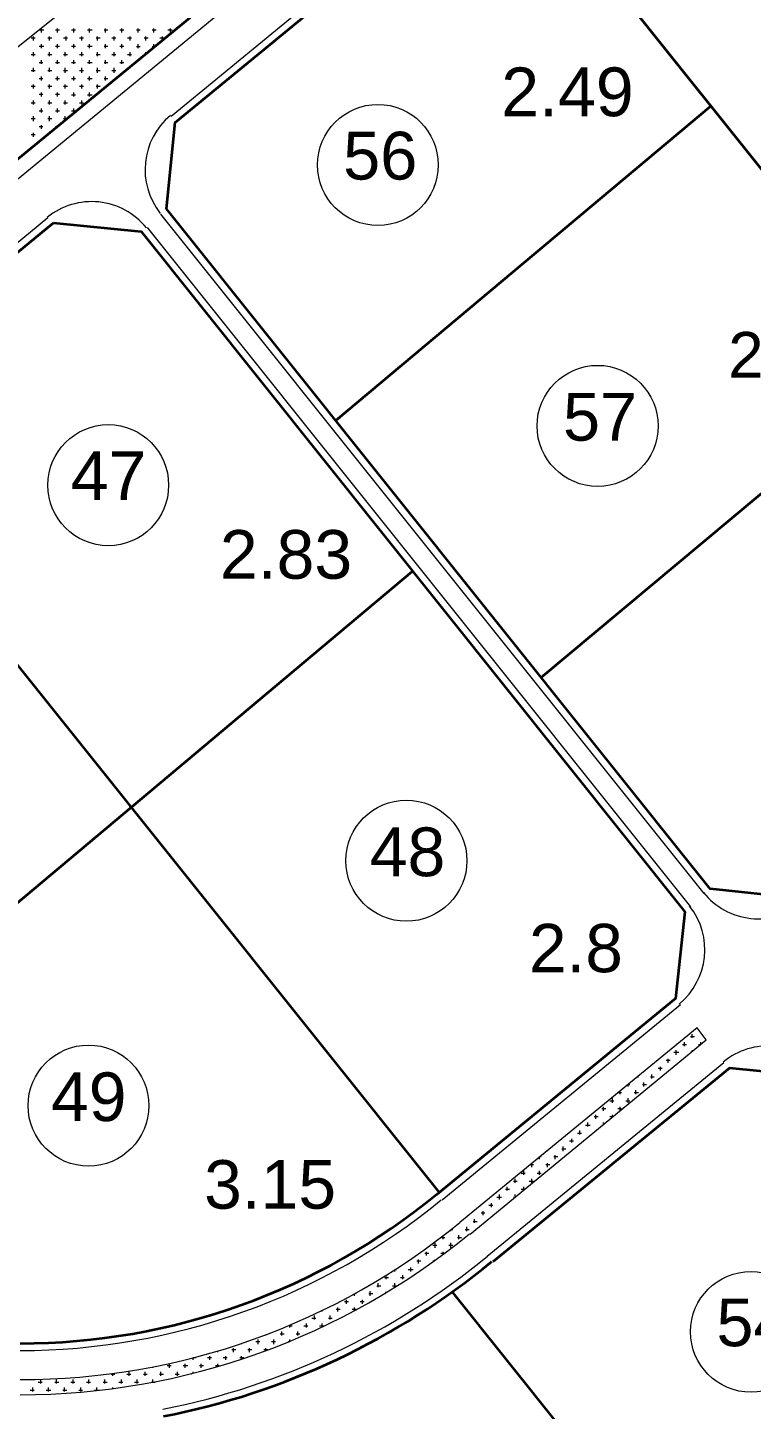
# Model space of a CAD drawing. Header units: millimetres. Extents: x -1787 to 4633, y 81 to 2259.
# Drawn here: x 3362 to 3647, y 1079 to 1623 of the extents above; entities that cross this region are included whole.
import ezdxf

# ---------------------------------------------------------------- set-up
doc = ezdxf.new("R2010")
doc.units = ezdxf.units.MM
doc.header["$MEASUREMENT"] = 0
doc.layers.get('0').update_dxf_attribs({"linetype": 'CONTINUOUS'})
doc.styles.add('Arial$001', font='arial.ttf', dxfattribs={"height": 2.232})

msp = doc.modelspace()

# ---------------------------------------------------------------- linework, layer by layer
at = {"color": 5, "linetype": 'Continuous', "lineweight": 20, "true_color": 0x000005}
for points in [[(3645.69714, 1845.46948), (3342.1445, 1602.60304), (3105.48046, 1471.50138), (3032.38946, 1456.9075), (2783.32062, 1459.94789), (2651.24604, 1466.51514)], [(3293.61986, 1510.41839), (3644.72421, 1799.0123), (3644.72421, 1799.0123)], [(3418.39751, 1588.00917), (3656.2777, 1783.4455), (3656.2777, 1783.4455)], [(3306.02465, 1495.45966), (3369.87286, 1548.11923), (3369.87286, 1548.11923)], [(3628.3061, 1281.9026), (3414.38419, 1549.33539), (3414.38419, 1549.33539)], [(3409.0331, 1544.10592), (3622.95501, 1276.67312), (3622.95501, 1276.67312)], [(3618.9417, 1237.99935), (3525.17604, 1161.13826), (3525.17604, 1161.13826)], [(3536.12145, 1147.76054), (3629.15741, 1224.25678), (3625.50894, 1228.99979), (3532.10813, 1152.38194)], [(3636.0895, 1215.25722), (3542.93192, 1139.00422), (3542.93192, 1139.00422)]]:
    msp.add_lwpolyline(points, dxfattribs=at)
at = {"color": 1, "linetype": 'Continuous', "lineweight": 35, "true_color": 0x000001}
for points in [[(3639.12989, 1840.11839), (3634.75173, 1798.40423), (3289.84977, 1515.1614)], [(3550.47209, 1692.59862), (3795.16276, 1386.85689), (3795.16276, 1386.85689)], [(3631.10326, 1592.02248), (3483.21864, 1468.09614), (3483.21864, 1468.09614)], [(3307.84889, 1493.27058), (3372.06195, 1545.93015), (3372.06195, 1545.93015)], [(3372.06195, 1545.93015), (3406.60079, 1542.52492), (3620.76593, 1274.72727), (3616.99585, 1240.55328), (3522.98696, 1163.32734)], [(3713.19382, 1491.44635), (3564.09304, 1366.91193), (3564.09304, 1366.91193)], [(3278.29629, 1471.25815), (3523.95988, 1164.17865), (3523.95988, 1164.17865)], [(3071.54969, 1224.01355), (3293.25501, 1224.01355), (3513.37932, 1408.62609)], [(3876.03716, 955.3646), (3672.81743, 1209.6629), (3638.27859, 1213.06814), (3545.121, 1136.81513)], [(3529.31097, 1124.65357), (3763.66431, 831.43826), (3763.66431, 831.43826)]]:
    msp.add_lwpolyline(points, dxfattribs=at)
msp.add_lwpolyline([(3416.57327, 1551.52447), (3419.97851, 1585.45524), (3654.08862, 1777.85118), (3699.20802, 1772.86494), (3904.13038, 1517.22886), (3899.14414, 1472.47431), (3665.27726, 1280.07836), (3630.73842, 1283.72683)], close=True, dxfattribs=at)
at = {"color": 3, "linetype": 'Continuous', "lineweight": 15, "true_color": 0x000003}
for points in [[(3366.46763, 1621.93993), (3368.29186, 1621.93993), (3368.29186, 1621.93993)], [(3367.31894, 1620.967), (3367.31894, 1622.54801), (3367.31894, 1622.54801)], [(3372.91326, 1621.93993), (3374.49426, 1621.93993), (3374.49426, 1621.93993)], [(3373.64295, 1620.967), (3373.64295, 1622.54801), (3373.64295, 1622.54801)], [(3379.23727, 1621.93993), (3380.69666, 1621.93993), (3380.69666, 1621.93993)], [(3380.08858, 1620.967), (3380.08858, 1622.54801), (3380.08858, 1622.54801)], [(3385.43967, 1621.93993), (3387.2639, 1621.93993), (3387.2639, 1621.93993)], [(3386.29098, 1620.967), (3386.29098, 1622.54801), (3386.29098, 1622.54801)], [(3392.00691, 1621.93993), (3393.4663, 1621.93993), (3393.4663, 1621.93993)], [(3392.61499, 1620.967), (3392.61499, 1622.54801), (3392.61499, 1622.54801)], [(3398.20931, 1621.93993), (3399.79031, 1621.93993), (3399.79031, 1621.93993)], [(3399.06062, 1620.967), (3399.06062, 1622.54801), (3399.06062, 1622.54801)], [(3404.77655, 1621.93993), (3406.23594, 1621.93993), (3406.23594, 1621.93993)], [(3405.38463, 1620.967), (3405.38463, 1622.54801), (3405.38463, 1622.54801)], [(3410.97895, 1621.93993), (3412.55995, 1621.93993), (3412.55995, 1621.93993)], [(3411.58703, 1620.967), (3411.58703, 1622.54801), (3411.58703, 1622.54801)], [(3417.18135, 1621.93993), (3418.76235, 1621.93993), (3418.76235, 1621.93993)], [(3418.15427, 1620.967), (3418.15427, 1622.54801), (3418.15427, 1622.54801)], [(3363.30562, 1618.77792), (3364.88662, 1618.77792), (3364.88662, 1618.77792)], [(3364.27854, 1617.805), (3364.27854, 1619.386), (3364.27854, 1619.386)], [(3367.31894, 1614.76461), (3367.31894, 1616.34561), (3367.31894, 1616.34561)], [(3369.87286, 1618.77792), (3371.45387, 1618.77792), (3371.45387, 1618.77792)], [(3370.48094, 1617.805), (3370.48094, 1619.386), (3370.48094, 1619.386)], [(3373.64295, 1614.76461), (3373.64295, 1616.34561), (3373.64295, 1616.34561)], [(3376.07526, 1618.77792), (3377.65627, 1618.77792), (3377.65627, 1618.77792)], [(3377.04819, 1617.805), (3377.04819, 1619.386), (3377.04819, 1619.386)], [(3380.08858, 1614.76461), (3380.08858, 1616.34561), (3380.08858, 1616.34561)], [(3382.27766, 1618.77792), (3383.85866, 1618.77792), (3383.85866, 1618.77792)], [(3383.25058, 1617.805), (3383.25058, 1619.386), (3383.25058, 1619.386)], [(3386.29098, 1614.76461), (3386.29098, 1616.34561), (3386.29098, 1616.34561)], [(3388.8449, 1618.77792), (3390.42591, 1618.77792), (3390.42591, 1618.77792)], [(3389.45298, 1617.805), (3389.45298, 1619.386), (3389.45298, 1619.386)], [(3392.61499, 1614.76461), (3392.61499, 1616.34561), (3392.61499, 1616.34561)], [(3395.0473, 1618.77792), (3396.62831, 1618.77792), (3396.62831, 1618.77792)], [(3396.02023, 1617.805), (3396.02023, 1619.386), (3396.02023, 1619.386)], [(3399.06062, 1614.76461), (3399.06062, 1616.34561), (3399.06062, 1616.34561)], [(3401.2497, 1618.77792), (3402.8307, 1618.77792), (3402.8307, 1618.77792)], [(3402.22262, 1617.805), (3402.22262, 1619.386), (3402.22262, 1619.386)], [(3405.38463, 1614.76461), (3405.38463, 1616.34561), (3405.38463, 1616.34561)], [(3407.81694, 1618.77792), (3409.39795, 1618.77792), (3409.39795, 1618.77792)], [(3408.42502, 1617.805), (3408.42502, 1619.386), (3408.42502, 1619.386)], [(3411.58703, 1615.00784), (3411.58703, 1616.34561), (3411.58703, 1616.34561)], [(3414.01934, 1618.77792), (3415.60035, 1618.77792), (3415.60035, 1618.77792)], [(3414.99227, 1617.805), (3414.99227, 1619.386), (3414.99227, 1619.386)], [(3363.30562, 1612.21068), (3364.88662, 1612.21068), (3364.88662, 1612.21068)], [(3364.27854, 1611.6026), (3364.27854, 1613.1836), (3364.27854, 1613.1836)], [(3366.46763, 1615.61592), (3368.29186, 1615.61592), (3368.29186, 1615.61592)], [(3369.87286, 1612.21068), (3371.45387, 1612.21068), (3371.45387, 1612.21068)], [(3370.48094, 1611.6026), (3370.48094, 1613.1836), (3370.48094, 1613.1836)], [(3372.91326, 1615.61592), (3374.49426, 1615.61592), (3374.49426, 1615.61592)], [(3376.07526, 1612.21068), (3377.65627, 1612.21068), (3377.65627, 1612.21068)], [(3376.68334, 1611.6026), (3376.68334, 1613.1836), (3376.68334, 1613.1836)], [(3379.23727, 1615.61592), (3380.69666, 1615.61592), (3380.69666, 1615.61592)], [(3382.27766, 1612.21068), (3383.85866, 1612.21068), (3383.85866, 1612.21068)], [(3383.25058, 1611.6026), (3383.25058, 1613.1836), (3383.25058, 1613.1836)], [(3385.43967, 1615.61592), (3387.2639, 1615.61592), (3387.2639, 1615.61592)], [(3388.8449, 1612.21068), (3390.42591, 1612.21068), (3390.42591, 1612.21068)], [(3389.45298, 1611.6026), (3389.45298, 1613.1836), (3389.45298, 1613.1836)], [(3392.00691, 1615.61592), (3393.4663, 1615.61592), (3393.4663, 1615.61592)], [(3395.0473, 1612.21068), (3396.62831, 1612.21068), (3396.62831, 1612.21068)], [(3396.02023, 1611.6026), (3396.02023, 1613.1836), (3396.02023, 1613.1836)], [(3398.20931, 1615.61592), (3399.79031, 1615.61592), (3399.79031, 1615.61592)], [(3401.2497, 1612.21068), (3402.8307, 1612.21068), (3402.8307, 1612.21068)], [(3402.22262, 1611.6026), (3402.22262, 1613.1836), (3402.22262, 1613.1836)], [(3404.77655, 1615.37268), (3406.23594, 1615.37268), (3406.23594, 1615.37268)], [(3407.81694, 1612.21068), (3408.18179, 1612.21068), (3408.18179, 1612.21068)], [(3408.42502, 1612.57552), (3408.42502, 1613.1836), (3408.42502, 1613.1836)], [(3410.97895, 1615.37268), (3412.19511, 1615.37268), (3412.19511, 1615.37268)], [(3363.30562, 1606.00828), (3364.88662, 1606.00828), (3364.88662, 1606.00828)], [(3364.27854, 1605.4002), (3364.27854, 1606.98121), (3364.27854, 1606.98121)], [(3366.46763, 1609.17029), (3367.92701, 1609.17029), (3367.92701, 1609.17029)], [(3367.31894, 1608.56221), (3367.31894, 1610.0216), (3367.31894, 1610.0216)], [(3369.87286, 1606.00828), (3371.45387, 1606.00828), (3371.45387, 1606.00828)], [(3370.48094, 1605.4002), (3370.48094, 1606.98121), (3370.48094, 1606.98121)], [(3372.91326, 1609.17029), (3374.49426, 1609.17029), (3374.49426, 1609.17029)], [(3373.64295, 1608.56221), (3373.64295, 1610.0216), (3373.64295, 1610.0216)], [(3376.07526, 1606.00828), (3377.65627, 1606.00828), (3377.65627, 1606.00828)], [(3376.68334, 1605.03536), (3376.68334, 1606.98121), (3376.68334, 1606.98121)], [(3379.23727, 1609.17029), (3380.69666, 1609.17029), (3380.69666, 1609.17029)], [(3380.08858, 1608.56221), (3380.08858, 1610.0216), (3380.08858, 1610.0216)], [(3382.27766, 1606.00828), (3383.85866, 1606.00828), (3383.85866, 1606.00828)], [(3383.25058, 1605.03536), (3383.25058, 1606.98121), (3383.25058, 1606.98121)], [(3385.43967, 1609.17029), (3387.2639, 1609.17029), (3387.2639, 1609.17029)], [(3386.29098, 1608.56221), (3386.29098, 1610.0216), (3386.29098, 1610.0216)], [(3388.8449, 1606.00828), (3390.42591, 1606.00828), (3390.42591, 1606.00828)], [(3389.45298, 1605.03536), (3389.45298, 1606.98121), (3389.45298, 1606.98121)], [(3392.00691, 1609.17029), (3393.4663, 1609.17029), (3393.4663, 1609.17029)], [(3392.61499, 1608.56221), (3392.61499, 1610.0216), (3392.61499, 1610.0216)], [(3395.0473, 1606.00828), (3396.62831, 1606.00828), (3396.62831, 1606.00828)], [(3396.02023, 1605.03536), (3396.02023, 1606.98121), (3396.02023, 1606.98121)], [(3398.20931, 1609.17029), (3399.79031, 1609.17029), (3399.79031, 1609.17029)], [(3399.06062, 1608.56221), (3399.06062, 1610.0216), (3399.06062, 1610.0216)], [(3405.38463, 1610.0216), (3405.26302, 1610.14321), (3405.26302, 1610.14321)], [(3363.30562, 1599.80588), (3364.88662, 1599.80588), (3364.88662, 1599.80588)], [(3364.27854, 1598.83296), (3364.27854, 1600.41396), (3364.27854, 1600.41396)], [(3366.46763, 1602.84627), (3367.92701, 1602.84627), (3367.92701, 1602.84627)], [(3367.31894, 1601.99496), (3367.31894, 1603.57597), (3367.31894, 1603.57597)], [(3369.87286, 1599.80588), (3371.45387, 1599.80588), (3371.45387, 1599.80588)], [(3370.48094, 1598.83296), (3370.48094, 1600.41396), (3370.48094, 1600.41396)], [(3372.91326, 1602.84627), (3374.49426, 1602.84627), (3374.49426, 1602.84627)], [(3373.64295, 1601.99496), (3373.64295, 1603.57597), (3373.64295, 1603.57597)], [(3376.07526, 1599.80588), (3377.65627, 1599.80588), (3377.65627, 1599.80588)], [(3376.68334, 1598.83296), (3376.68334, 1600.41396), (3376.68334, 1600.41396)], [(3379.23727, 1602.84627), (3380.69666, 1602.84627), (3380.69666, 1602.84627)], [(3380.08858, 1601.99496), (3380.08858, 1603.57597), (3380.08858, 1603.57597)], [(3382.27766, 1599.80588), (3383.85866, 1599.80588), (3383.85866, 1599.80588)], [(3383.25058, 1598.83296), (3383.25058, 1600.41396), (3383.25058, 1600.41396)], [(3385.43967, 1602.84627), (3387.2639, 1602.84627), (3387.2639, 1602.84627)], [(3386.29098, 1601.99496), (3386.29098, 1603.57597), (3386.29098, 1603.57597)], [(3388.8449, 1599.80588), (3390.42591, 1599.80588), (3390.42591, 1599.80588)], [(3389.45298, 1598.83296), (3389.45298, 1600.41396), (3389.45298, 1600.41396)], [(3392.00691, 1602.84627), (3393.4663, 1602.84627), (3393.4663, 1602.84627)], [(3392.61499, 1601.99496), (3392.61499, 1603.57597), (3392.61499, 1603.57597)], [(3366.46763, 1596.64388), (3367.92701, 1596.64388), (3367.92701, 1596.64388)], [(3367.31894, 1595.79257), (3367.31894, 1597.25195), (3367.31894, 1597.25195)], [(3372.91326, 1596.64388), (3374.49426, 1596.64388), (3374.49426, 1596.64388)], [(3373.64295, 1595.79257), (3373.64295, 1597.25195), (3373.64295, 1597.25195)], [(3379.23727, 1596.40064), (3380.69666, 1596.40064), (3380.69666, 1596.40064)], [(3380.08858, 1595.79257), (3380.08858, 1597.25195), (3380.08858, 1597.25195)], [(3385.43967, 1596.40064), (3387.2639, 1596.40064), (3387.2639, 1596.40064)], [(3386.29098, 1595.79257), (3386.29098, 1597.25195), (3386.29098, 1597.25195)], [(3363.30562, 1593.23864), (3364.88662, 1593.23864), (3364.88662, 1593.23864)], [(3364.27854, 1592.63056), (3364.27854, 1594.21156), (3364.27854, 1594.21156)], [(3366.46763, 1590.07663), (3367.92701, 1590.07663), (3367.92701, 1590.07663)], [(3367.31894, 1589.46855), (3367.31894, 1591.04956), (3367.31894, 1591.04956)], [(3369.87286, 1593.23864), (3371.45387, 1593.23864), (3371.45387, 1593.23864)], [(3370.48094, 1592.63056), (3370.48094, 1594.21156), (3370.48094, 1594.21156)], [(3372.91326, 1590.07663), (3374.49426, 1590.07663), (3374.49426, 1590.07663)], [(3373.64295, 1589.46855), (3373.64295, 1591.04956), (3373.64295, 1591.04956)], [(3376.07526, 1593.23864), (3377.65627, 1593.23864), (3377.65627, 1593.23864)], [(3376.68334, 1592.63056), (3376.68334, 1594.21156), (3376.68334, 1594.21156)], [(3379.23727, 1590.07663), (3380.69666, 1590.07663), (3380.69666, 1590.07663)], [(3380.08858, 1589.46855), (3380.08858, 1591.04956), (3380.08858, 1591.04956)], [(3382.27766, 1593.23864), (3383.85866, 1593.23864), (3383.85866, 1593.23864)], [(3383.25058, 1592.63056), (3383.25058, 1594.21156), (3383.25058, 1594.21156)], [(3363.30562, 1587.03624), (3364.88662, 1587.03624), (3364.88662, 1587.03624)], [(3364.27854, 1586.06331), (3364.27854, 1588.00917), (3364.27854, 1588.00917)], [(3366.46763, 1583.87423), (3367.92701, 1583.87423), (3367.92701, 1583.87423)], [(3367.31894, 1583.02292), (3367.31894, 1584.48231), (3367.31894, 1584.48231)], [(3369.87286, 1587.03624), (3371.45387, 1587.03624), (3371.45387, 1587.03624)], [(3370.48094, 1586.06331), (3370.48094, 1588.00917), (3370.48094, 1588.00917)], [(3372.91326, 1583.87423), (3373.64295, 1583.87423), (3373.64295, 1583.87423)], [(3373.64295, 1583.87423), (3373.64295, 1584.48231), (3373.64295, 1584.48231)], [(3376.07526, 1587.03624), (3377.29142, 1587.03624), (3377.29142, 1587.03624)], [(3376.68334, 1586.42816), (3376.68334, 1588.00917), (3376.68334, 1588.00917)], [(3363.30562, 1580.83384), (3364.88662, 1580.83384), (3364.88662, 1580.83384)], [(3364.27854, 1579.86092), (3364.27854, 1581.44192), (3364.27854, 1581.44192)], [(3369.87286, 1580.83384), (3369.75125, 1580.83384), (3369.75125, 1580.83384)], [(3370.48094, 1581.44192), (3370.35933, 1581.44192), (3370.35933, 1581.44192)], [(3622.95501, 1225.59455), (3624.53602, 1225.59455), (3624.53602, 1225.59455)], [(3623.56309, 1224.98647), (3623.56309, 1226.44586), (3623.56309, 1226.44586)], [(3616.38777, 1219.39216), (3618.33362, 1219.39216), (3618.33362, 1219.39216)], [(3617.36069, 1218.41923), (3617.36069, 1220.24346), (3617.36069, 1220.24346)], [(3619.79301, 1222.43255), (3621.37401, 1222.43255), (3621.37401, 1222.43255)], [(3620.5227, 1221.82447), (3620.5227, 1223.40547), (3620.5227, 1223.40547)], [(3622.95501, 1219.39216), (3623.31986, 1219.39216), (3623.31986, 1219.39216)], [(3623.56309, 1220.00023), (3623.56309, 1220.24346), (3623.56309, 1220.24346)], [(3626.11702, 1222.43255), (3626.96833, 1222.43255), (3626.96833, 1222.43255)], [(3626.96833, 1222.43255), (3626.96833, 1223.40547), (3626.96833, 1223.40547)], [(3611.1583, 1212.21683), (3611.1583, 1213.67622), (3611.1583, 1213.67622)], [(3613.34738, 1216.23015), (3614.92838, 1216.23015), (3614.92838, 1216.23015)], [(3614.19869, 1215.25722), (3614.19869, 1216.83823), (3614.19869, 1216.83823)], [(3601.42905, 1209.05483), (3601.42905, 1209.41967), (3601.42905, 1209.41967)], [(3602.15874, 1209.6629), (3602.40197, 1209.6629), (3602.40197, 1209.6629)], [(3607.14498, 1209.6629), (3608.60437, 1209.6629), (3608.60437, 1209.6629)], [(3607.75306, 1209.05483), (3607.75306, 1210.63583), (3607.75306, 1210.63583)], [(3610.18537, 1213.06814), (3611.76638, 1213.06814), (3611.76638, 1213.06814)], [(3594.37534, 1203.46051), (3595.83473, 1203.46051), (3595.83473, 1203.46051)], [(3595.22665, 1202.85243), (3595.22665, 1204.06858), (3595.22665, 1204.06858)], [(3598.38865, 1205.89282), (3598.38865, 1206.86574), (3598.38865, 1206.86574)], [(3598.38865, 1206.62251), (3598.99673, 1206.62251), (3598.99673, 1206.62251)], [(3600.82097, 1203.46051), (3602.40197, 1203.46051), (3602.40197, 1203.46051)], [(3601.42905, 1202.85243), (3601.42905, 1204.43343), (3601.42905, 1204.43343)], [(3603.98297, 1206.62251), (3605.56398, 1206.62251), (3605.56398, 1206.62251)], [(3604.59105, 1205.89282), (3604.59105, 1207.47382), (3604.59105, 1207.47382)], [(3588.05133, 1197.25811), (3589.63233, 1197.25811), (3589.63233, 1197.25811)], [(3588.6594, 1196.28518), (3588.6594, 1197.86619), (3588.6594, 1197.86619)], [(3591.21333, 1200.2985), (3592.79434, 1200.2985), (3592.79434, 1200.2985)], [(3592.18626, 1199.44719), (3592.18626, 1201.27142), (3592.18626, 1201.27142)], [(3594.37534, 1197.25811), (3595.83473, 1197.25811), (3595.83473, 1197.25811)], [(3595.22665, 1196.28518), (3595.22665, 1197.86619), (3595.22665, 1197.86619)], [(3597.41573, 1200.2985), (3598.99673, 1200.2985), (3598.99673, 1200.2985)], [(3598.38865, 1199.44719), (3598.38865, 1201.27142), (3598.38865, 1201.27142)], [(3582.45701, 1190.08279), (3582.45701, 1191.66379), (3582.45701, 1191.66379)], [(3585.01093, 1194.0961), (3586.59194, 1194.0961), (3586.59194, 1194.0961)], [(3585.61901, 1193.12318), (3585.61901, 1194.70418), (3585.61901, 1194.70418)], [(3588.6594, 1191.29894), (3588.6594, 1191.66379), (3588.6594, 1191.66379)], [(3591.21333, 1194.0961), (3592.18626, 1194.0961), (3592.18626, 1194.0961)], [(3592.18626, 1193.85287), (3592.18626, 1194.70418), (3592.18626, 1194.70418)], [(3578.44369, 1187.52886), (3580.02469, 1187.52886), (3580.02469, 1187.52886)], [(3579.41661, 1186.92078), (3579.41661, 1188.50178), (3579.41661, 1188.50178)], [(3581.6057, 1190.69086), (3583.42993, 1190.69086), (3583.42993, 1190.69086)], [(3588.05133, 1190.69086), (3588.41617, 1190.69086), (3588.41617, 1190.69086)], [(3566.64697, 1180.47515), (3566.64697, 1180.71838), (3566.64697, 1180.71838)], [(3572.24129, 1181.32646), (3573.8223, 1181.32646), (3573.8223, 1181.32646)], [(3572.84937, 1180.47515), (3572.84937, 1182.29938), (3572.84937, 1182.29938)], [(3575.28168, 1184.48847), (3576.86269, 1184.48847), (3576.86269, 1184.48847)], [(3576.25461, 1183.88039), (3576.25461, 1185.33978), (3576.25461, 1185.33978)], [(3560.44457, 1174.15114), (3560.44457, 1175.48891), (3560.44457, 1175.48891)], [(3563.48497, 1178.28607), (3564.09304, 1178.28607), (3564.09304, 1178.28607)], [(3563.48497, 1177.31314), (3563.48497, 1178.28607), (3563.48497, 1178.28607)], [(3566.64697, 1174.15114), (3566.64697, 1175.73214), (3566.64697, 1175.73214)], [(3569.07929, 1178.28607), (3570.66029, 1178.28607), (3570.66029, 1178.28607)], [(3569.68736, 1177.31314), (3569.68736, 1178.89415), (3569.68736, 1178.89415)], [(3556.30964, 1171.71882), (3557.89065, 1171.71882), (3557.89065, 1171.71882)], [(3557.28257, 1171.11075), (3557.28257, 1172.69175), (3557.28257, 1172.69175)], [(3559.71488, 1175.12406), (3561.05265, 1175.12406), (3561.05265, 1175.12406)], [(3562.51204, 1171.71882), (3564.09304, 1171.71882), (3564.09304, 1171.71882)], [(3563.48497, 1171.11075), (3563.48497, 1172.69175), (3563.48497, 1172.69175)], [(3566.03889, 1175.12406), (3567.49828, 1175.12406), (3567.49828, 1175.12406)], [(3550.10725, 1165.51643), (3551.68825, 1165.51643), (3551.68825, 1165.51643)], [(3550.71532, 1164.90835), (3550.71532, 1166.36774), (3550.71532, 1166.36774)], [(3553.26925, 1168.55682), (3554.72864, 1168.55682), (3554.72864, 1168.55682)], [(3553.87733, 1167.94874), (3553.87733, 1169.52974), (3553.87733, 1169.52974)], [(3556.30964, 1165.51643), (3557.5258, 1165.51643), (3557.5258, 1165.51643)], [(3557.28257, 1165.15158), (3557.28257, 1166.36774), (3557.28257, 1166.36774)], [(3559.47165, 1168.55682), (3561.05265, 1168.55682), (3561.05265, 1168.55682)], [(3560.44457, 1167.94874), (3560.44457, 1169.52974), (3560.44457, 1169.52974)], [(3543.54, 1159.19241), (3545.121, 1159.19241), (3545.121, 1159.19241)], [(3544.51293, 1158.3411), (3544.51293, 1159.92211), (3544.51293, 1159.92211)], [(3546.70201, 1162.35442), (3548.52624, 1162.35442), (3548.52624, 1162.35442)], [(3547.67493, 1161.38149), (3547.67493, 1163.32734), (3547.67493, 1163.32734)], [(3553.26925, 1162.35442), (3553.87733, 1162.35442), (3553.87733, 1162.35442)], [(3553.87733, 1162.71927), (3553.87733, 1163.32734), (3553.87733, 1163.32734)], [(3537.94568, 1152.13871), (3537.94568, 1153.59809), (3537.94568, 1153.59809)], [(3540.49961, 1156.15202), (3541.959, 1156.15202), (3541.959, 1156.15202)], [(3541.35092, 1155.1791), (3541.35092, 1156.7601), (3541.35092, 1156.7601)], [(3528.58128, 1148.9767), (3528.58128, 1149.58478), (3528.58128, 1149.58478)], [(3528.94612, 1149.58478), (3529.31097, 1149.58478), (3529.31097, 1149.58478)], [(3534.1756, 1149.58478), (3535.7566, 1149.58478), (3535.7566, 1149.58478)], [(3534.90529, 1148.9767), (3534.90529, 1150.5577), (3534.90529, 1150.5577)], [(3537.3376, 1152.74678), (3538.91861, 1152.74678), (3538.91861, 1152.74678)], [(3521.52757, 1143.38238), (3522.98696, 1143.38238), (3522.98696, 1143.38238)], [(3522.37888, 1142.40945), (3522.37888, 1144.3553), (3522.37888, 1144.3553)], [(3524.93281, 1146.42277), (3526.14896, 1146.42277), (3526.14896, 1146.42277)], [(3525.54089, 1145.81469), (3525.54089, 1147.15246), (3525.54089, 1147.15246)], [(3527.72997, 1143.38238), (3529.31097, 1143.38238), (3529.31097, 1143.38238)], [(3528.58128, 1142.40945), (3528.58128, 1144.3553), (3528.58128, 1144.3553)], [(3531.13521, 1146.42277), (3532.71621, 1146.42277), (3532.71621, 1146.42277)], [(3531.74328, 1145.81469), (3531.74328, 1147.3957), (3531.74328, 1147.3957)], [(3515.81163, 1136.20706), (3515.81163, 1137.78806), (3515.81163, 1137.78806)], [(3518.36556, 1140.22037), (3519.94657, 1140.22037), (3519.94657, 1140.22037)], [(3518.97364, 1139.36906), (3518.97364, 1140.82845), (3518.97364, 1140.82845)], [(3522.37888, 1137.17998), (3522.37888, 1137.78806), (3522.37888, 1137.78806)], [(3524.56796, 1140.22037), (3526.14896, 1140.22037), (3526.14896, 1140.22037)], [(3525.54089, 1139.61229), (3525.54089, 1140.82845), (3525.54089, 1140.82845)], [(3506.56885, 1133.04505), (3506.56885, 1133.77474), (3506.56885, 1133.77474)], [(3506.81208, 1133.77474), (3507.17692, 1133.77474), (3507.17692, 1133.77474)], [(3511.79832, 1133.77474), (3513.74417, 1133.77474), (3513.74417, 1133.77474)], [(3512.77124, 1133.04505), (3512.77124, 1134.62605), (3512.77124, 1134.62605)], [(3515.20356, 1137.17998), (3516.78456, 1137.17998), (3516.78456, 1137.17998)], [(3521.52757, 1137.17998), (3522.13565, 1137.17998), (3522.13565, 1137.17998)], [(3499.39352, 1127.45073), (3500.97453, 1127.45073), (3500.97453, 1127.45073)], [(3500.0016, 1126.84265), (3500.0016, 1128.42366), (3500.0016, 1128.42366)], [(3502.43391, 1130.61274), (3504.01492, 1130.61274), (3504.01492, 1130.61274)], [(3503.04199, 1130.00466), (3503.04199, 1131.58566), (3503.04199, 1131.58566)], [(3505.59592, 1127.45073), (3507.17692, 1127.45073), (3507.17692, 1127.45073)], [(3506.56885, 1126.84265), (3506.56885, 1128.42366), (3506.56885, 1128.42366)], [(3508.75793, 1130.61274), (3510.21731, 1130.61274), (3510.21731, 1130.61274)], [(3509.60924, 1130.00466), (3509.60924, 1131.58566), (3509.60924, 1131.58566)], [(3486.62388, 1121.24833), (3488.20488, 1121.24833), (3488.20488, 1121.24833)], [(3487.47519, 1120.27541), (3487.47519, 1121.85641), (3487.47519, 1121.85641)], [(3490.6372, 1123.43741), (3490.6372, 1124.04549), (3490.6372, 1124.04549)], [(3491.00204, 1124.41034), (3491.24527, 1124.41034), (3491.24527, 1124.41034)], [(3492.82628, 1121.24833), (3494.40728, 1121.24833), (3494.40728, 1121.24833)], [(3493.7992, 1120.27541), (3493.7992, 1121.85641), (3493.7992, 1121.85641)], [(3496.23152, 1124.41034), (3497.81252, 1124.41034), (3497.81252, 1124.41034)], [(3496.83959, 1123.43741), (3496.83959, 1125.26165), (3496.83959, 1125.26165)], [(3502.43391, 1124.41034), (3502.79876, 1124.41034), (3502.79876, 1124.41034)], [(3503.04199, 1124.65357), (3503.04199, 1125.01842), (3503.04199, 1125.01842)], [(3474.82716, 1114.07301), (3474.82716, 1115.65401), (3474.82716, 1115.65401)], [(3477.86755, 1117.23502), (3477.86755, 1117.47825), (3477.86755, 1117.47825)], [(3481.02956, 1114.07301), (3481.02956, 1115.65401), (3481.02956, 1115.65401)], [(3483.46187, 1118.20794), (3485.04288, 1118.20794), (3485.04288, 1118.20794)], [(3484.06995, 1117.23502), (3484.06995, 1118.81602), (3484.06995, 1118.81602)], [(3489.66427, 1118.20794), (3491.24527, 1118.20794), (3491.24527, 1118.20794)], [(3490.6372, 1117.47825), (3490.6372, 1118.81602), (3490.6372, 1118.81602)], [(3464.85468, 1111.6407), (3466.07084, 1111.6407), (3466.07084, 1111.6407)], [(3465.09791, 1111.03262), (3465.09791, 1111.88393), (3465.09791, 1111.88393)], [(3470.69223, 1111.6407), (3472.27323, 1111.6407), (3472.27323, 1111.6407)], [(3471.66516, 1111.03262), (3471.66516, 1112.49201), (3471.66516, 1112.49201)], [(3473.85424, 1114.68109), (3475.43524, 1114.68109), (3475.43524, 1114.68109)], [(3476.89463, 1111.6407), (3478.84048, 1111.6407), (3478.84048, 1111.6407)], [(3477.86755, 1111.03262), (3477.86755, 1112.49201), (3477.86755, 1112.49201)], [(3480.42148, 1114.68109), (3481.88087, 1114.68109), (3481.88087, 1114.68109)], [(3446.12587, 1104.46537), (3446.12587, 1104.70861), (3446.12587, 1104.70861)], [(3451.72019, 1105.4383), (3453.30119, 1105.4383), (3453.30119, 1105.4383)], [(3452.69312, 1104.46537), (3452.69312, 1106.28961), (3452.69312, 1106.28961)], [(3455.73351, 1107.87061), (3455.73351, 1108.23546), (3455.73351, 1108.23546)], [(3457.92259, 1105.4383), (3459.50359, 1105.4383), (3459.50359, 1105.4383)], [(3458.89551, 1104.46537), (3458.89551, 1106.28961), (3458.89551, 1106.28961)], [(3461.32783, 1108.47869), (3462.90883, 1108.47869), (3462.90883, 1108.47869)], [(3462.05752, 1107.87061), (3462.05752, 1109.45162), (3462.05752, 1109.45162)], [(3464.48983, 1105.4383), (3465.09791, 1105.4383), (3465.09791, 1105.4383)], [(3465.09791, 1105.4383), (3465.09791, 1106.28961), (3465.09791, 1106.28961)], [(3467.65184, 1108.47869), (3469.11123, 1108.47869), (3469.11123, 1108.47869)], [(3468.25992, 1107.87061), (3468.25992, 1109.45162), (3468.25992, 1109.45162)], [(3427.15383, 1099.11429), (3428.12676, 1099.11429), (3428.12676, 1099.11429)], [(3427.15383, 1098.26298), (3427.15383, 1099.11429), (3427.15383, 1099.11429)], [(3432.74815, 1099.11429), (3434.32915, 1099.11429), (3434.32915, 1099.11429)], [(3433.72108, 1098.26298), (3433.72108, 1099.72236), (3433.72108, 1099.72236)], [(3436.76147, 1101.30337), (3436.76147, 1101.66821), (3436.76147, 1101.66821)], [(3438.95055, 1099.11429), (3440.53155, 1099.11429), (3440.53155, 1099.11429)], [(3439.92347, 1098.26298), (3439.92347, 1099.72236), (3439.92347, 1099.72236)], [(3442.35579, 1102.27629), (3443.93679, 1102.27629), (3443.93679, 1102.27629)], [(3442.96386, 1101.30337), (3442.96386, 1102.88437), (3442.96386, 1102.88437)], [(3445.51779, 1099.11429), (3447.0988, 1099.11429), (3447.0988, 1099.11429)], [(3446.12587, 1098.50621), (3446.12587, 1099.72236), (3446.12587, 1099.72236)], [(3448.55818, 1102.27629), (3450.13919, 1102.27629), (3450.13919, 1102.27629)], [(3449.28788, 1101.30337), (3449.28788, 1102.88437), (3449.28788, 1102.88437)], [(3454.8822, 1102.27629), (3456.34159, 1102.27629), (3456.34159, 1102.27629)], [(3455.73351, 1101.66821), (3455.73351, 1102.88437), (3455.73351, 1102.88437)], [(3411.22218, 1095.10097), (3411.22218, 1095.46582), (3411.22218, 1095.46582)], [(3416.8165, 1096.07389), (3418.39751, 1096.07389), (3418.39751, 1096.07389)], [(3417.78943, 1095.10097), (3417.78943, 1096.68197), (3417.78943, 1096.68197)], [(3423.14052, 1096.07389), (3424.96475, 1096.07389), (3424.96475, 1096.07389)], [(3423.99182, 1095.10097), (3423.99182, 1096.68197), (3423.99182, 1096.68197)], [(3429.58614, 1096.07389), (3431.16715, 1096.07389), (3431.16715, 1096.07389)], [(3430.19422, 1095.10097), (3430.19422, 1096.68197), (3430.19422, 1096.68197)], [(3435.91016, 1096.07389), (3437.36955, 1096.07389), (3437.36955, 1096.07389)], [(3436.76147, 1095.46582), (3436.76147, 1096.68197), (3436.76147, 1096.68197)], [(3366.10278, 1089.50665), (3367.68378, 1089.50665), (3367.68378, 1089.50665)], [(3367.0757, 1088.89857), (3367.0757, 1090.47957), (3367.0757, 1090.47957)], [(3372.67002, 1089.50665), (3374.25103, 1089.50665), (3374.25103, 1089.50665)], [(3373.2781, 1088.89857), (3373.2781, 1090.47957), (3373.2781, 1090.47957)], [(3378.87242, 1089.50665), (3380.45342, 1089.50665), (3380.45342, 1089.50665)], [(3379.84535, 1088.89857), (3379.84535, 1090.47957), (3379.84535, 1090.47957)], [(3385.07482, 1089.50665), (3386.65582, 1089.50665), (3386.65582, 1089.50665)], [(3386.04774, 1088.89857), (3386.04774, 1090.47957), (3386.04774, 1090.47957)], [(3389.20975, 1091.93896), (3389.08814, 1092.06058), (3389.08814, 1092.06058)], [(3391.64206, 1089.50665), (3393.22307, 1089.50665), (3393.22307, 1089.50665)], [(3392.25014, 1088.89857), (3392.25014, 1090.47957), (3392.25014, 1090.47957)], [(3394.80407, 1092.66866), (3396.26346, 1092.66866), (3396.26346, 1092.66866)], [(3395.41215, 1091.93896), (3395.41215, 1092.91189), (3395.41215, 1092.91189)], [(3397.84446, 1089.50665), (3399.42547, 1089.50665), (3399.42547, 1089.50665)], [(3398.81739, 1088.89857), (3398.81739, 1090.47957), (3398.81739, 1090.47957)], [(3401.00647, 1092.66866), (3402.58747, 1092.66866), (3402.58747, 1092.66866)], [(3401.85778, 1091.93896), (3401.85778, 1093.51997), (3401.85778, 1093.51997)], [(3404.04686, 1089.50665), (3405.62786, 1089.50665), (3405.62786, 1089.50665)], [(3405.01978, 1088.89857), (3405.01978, 1090.47957), (3405.01978, 1090.47957)], [(3407.57371, 1092.66866), (3409.0331, 1092.66866), (3409.0331, 1092.66866)], [(3408.18179, 1091.93896), (3408.18179, 1093.51997), (3408.18179, 1093.51997)], [(3410.6141, 1089.50665), (3412.19511, 1089.50665), (3412.19511, 1089.50665)], [(3411.22218, 1089.50665), (3411.22218, 1090.47957), (3411.22218, 1090.47957)], [(3413.77611, 1092.66866), (3415.35711, 1092.66866), (3415.35711, 1092.66866)], [(3414.38419, 1091.93896), (3414.38419, 1093.51997), (3414.38419, 1093.51997)], [(3419.97851, 1092.66866), (3421.55951, 1092.66866), (3421.55951, 1092.66866)], [(3420.95143, 1091.93896), (3420.95143, 1093.51997), (3420.95143, 1093.51997)], [(3426.54575, 1092.66866), (3426.42414, 1092.66866), (3426.42414, 1092.66866)], [(3427.15383, 1092.91189), (3427.15383, 1093.51997), (3427.15383, 1093.51997)], [(3362.94077, 1086.34464), (3364.52178, 1086.34464), (3364.52178, 1086.34464)], [(3363.9137, 1085.73656), (3363.9137, 1087.31757), (3363.9137, 1087.31757)], [(3369.26479, 1086.34464), (3371.08902, 1086.34464), (3371.08902, 1086.34464)], [(3370.1161, 1085.73656), (3370.1161, 1087.31757), (3370.1161, 1087.31757)], [(3375.71041, 1086.34464), (3377.29142, 1086.34464), (3377.29142, 1086.34464)], [(3376.44011, 1085.73656), (3376.44011, 1087.31757), (3376.44011, 1087.31757)], [(3382.03443, 1086.34464), (3383.49382, 1086.34464), (3383.49382, 1086.34464)], [(3382.88574, 1085.73656), (3382.88574, 1087.31757), (3382.88574, 1087.31757)], [(3388.23683, 1086.34464), (3390.06106, 1086.34464), (3390.06106, 1086.34464)], [(3389.20975, 1086.10141), (3389.20975, 1087.31757), (3389.20975, 1087.31757)], [(3395.41215, 1086.70949), (3395.41215, 1087.31757), (3395.41215, 1087.31757)]]:
    msp.add_lwpolyline(points, dxfattribs=at)
msp.add_lwpolyline([(3550.71532, 1159.92211), (3550.71532, 1159.92211)], close=True, dxfattribs=at)
at = {"color": 7, "linetype": 'Continuous', "lineweight": 15, "true_color": 0x000007}
for points in [[(3499.87999, 1592.63056), (3486.62388, 1592.63056), (3476.04332, 1581.92838), (3476.04332, 1568.79389), (3476.04332, 1568.79389), (3476.04332, 1555.6594), (3486.62388, 1544.95723), (3499.87999, 1544.95723), (3499.87999, 1544.95723), (3513.01447, 1544.95723), (3523.59504, 1555.6594), (3523.59504, 1568.79389), (3523.59504, 1568.79389), (3523.59504, 1581.92838), (3513.01447, 1592.63056), (3499.87999, 1592.63056)], [(3586.34871, 1489.86534), (3573.21422, 1489.86534), (3562.51204, 1479.16317), (3562.51204, 1466.02868), (3562.51204, 1466.02868), (3562.51204, 1452.89419), (3573.21422, 1442.19201), (3586.34871, 1442.19201), (3586.34871, 1442.19201), (3599.4832, 1442.19201), (3610.18537, 1452.89419), (3610.18537, 1466.02868), (3610.18537, 1466.02868), (3610.18537, 1479.16317), (3599.4832, 1489.86534), (3586.34871, 1489.86534)], [(3393.70953, 1466.51514), (3380.45342, 1466.51514), (3369.87286, 1455.81296), (3369.87286, 1442.67847), (3369.87286, 1442.67847), (3369.87286, 1429.54398), (3380.45342, 1418.84181), (3393.70953, 1418.84181), (3393.70953, 1418.84181), (3406.84402, 1418.84181), (3417.42458, 1429.54398), (3417.42458, 1442.67847), (3417.42458, 1442.67847), (3417.42458, 1455.81296), (3406.84402, 1466.51514), (3393.70953, 1466.51514)], [(3511.06862, 1318.63052), (3497.93413, 1318.63052), (3487.23196, 1307.92834), (3487.23196, 1294.79385), (3487.23196, 1294.79385), (3487.23196, 1281.65936), (3497.93413, 1270.95719), (3511.06862, 1270.95719), (3511.06862, 1270.95719), (3524.20311, 1270.95719), (3534.90529, 1281.65936), (3534.90529, 1294.79385), (3534.90529, 1294.79385), (3534.90529, 1307.92834), (3524.20311, 1318.63052), (3511.06862, 1318.63052)], [(3385.92613, 1222.18931), (3372.67002, 1222.18931), (3362.08946, 1211.48714), (3362.08946, 1198.35265), (3362.08946, 1198.35265), (3362.08946, 1185.21816), (3372.67002, 1174.51598), (3385.92613, 1174.51598), (3385.92613, 1174.51598), (3399.06062, 1174.51598), (3409.64118, 1185.21816), (3409.64118, 1198.35265), (3409.64118, 1198.35265), (3409.64118, 1211.48714), (3399.06062, 1222.18931), (3385.92613, 1222.18931)], [(3646.79168, 1133.04505), (3633.65719, 1133.04505), (3622.95501, 1122.46449), (3622.95501, 1109.33), (3622.95501, 1109.33), (3622.95501, 1096.07389), (3633.65719, 1085.49333), (3646.79168, 1085.49333), (3646.79168, 1085.49333), (3659.92617, 1085.49333), (3670.62835, 1096.07389), (3670.62835, 1109.33), (3670.62835, 1109.33), (3670.62835, 1122.46449), (3659.92617, 1133.04505), (3646.79168, 1133.04505)]]:
    msp.add_open_spline(points, degree=3, knots=[0, 0, 0, 0, 0.0625, 0.0625, 0.0625, 0.062501, 0.125, 0.125, 0.125, 0.125001, 0.1875, 0.1875, 0.1875, 0.187501, 1, 1, 1, 1], dxfattribs=at)
at = {"color": 5, "linetype": 'Continuous', "lineweight": 20, "true_color": 0x000005}
for points in [[(3418.15427, 1588.2524), (3406.60079, 1578.64476), (3404.77655, 1561.49696), (3414.14096, 1549.70024)], [(3618.45524, 1238.3642), (3630.13034, 1247.97183), (3631.95457, 1265.11964), (3622.59017, 1276.91635)], [(3358.92746, 1101.91145), (3419.37043, 1101.91145), (3478.11079, 1122.95095), (3524.81119, 1161.25988)], [(3358.92746, 1090.47957), (3422.04597, 1090.35796), (3483.34026, 1112.24877), (3532.10813, 1152.38194)], [(3358.92746, 1084.52041), (3423.50536, 1084.52041), (3486.0158, 1106.89769), (3535.87822, 1147.88216)], [(3415.11388, 1078.80447), (3462.05752, 1088.04726), (3505.96077, 1108.72192), (3543.05354, 1139.12583)]]:
    msp.add_open_spline(points, degree=3, dxfattribs=at)
for points in [[(3408.66825, 1543.9843), (3404.04686, 1549.70024), (3397.358, 1553.47032), (3389.93944, 1554.20002), (3389.93944, 1554.20002), (3382.64251, 1554.92971), (3375.34557, 1552.74063), (3369.62963, 1548.11923)], [(3628.06287, 1282.26744), (3632.68427, 1276.55151), (3639.37313, 1272.90304), (3646.67006, 1272.05173), (3646.67006, 1272.05173), (3654.08862, 1271.32203), (3661.38556, 1273.51112), (3667.10149, 1278.25413)], [(3674.88489, 1211.48714), (3670.2635, 1217.20307), (3663.57464, 1220.85154), (3656.15608, 1221.70285), (3656.15608, 1221.70285), (3648.85915, 1222.43255), (3641.56221, 1220.24346), (3635.84627, 1215.50045)]]:
    msp.add_open_spline(points, degree=3, knots=[0, 0, 0, 0, 0.125, 0.125, 0.125, 0.125001, 1, 1, 1, 1], dxfattribs=at)
at = {"color": 1, "linetype": 'Continuous', "lineweight": 35, "true_color": 0x000001}
for points in [[(3358.92746, 1104.70861), (3418.76235, 1104.70861), (3476.77301, 1125.50488), (3522.98696, 1163.44896)], [(3415.35711, 1076.00731), (3462.90883, 1085.2501), (3507.29854, 1106.28961), (3544.75616, 1136.93675)]]:
    msp.add_open_spline(points, degree=3, dxfattribs=at)

# ---------------------------------------------------------------- texts
at = {"color": 7, "true_color": 0x000007, "style": 'Arial$001'}
for s, height, p in [('2.49', 19.190712, (3548.40463, 1587.97565)), ('56', 18.810736, (3486.13742, 1563.02981)), ('2.51', 17.947925, (3637.79212, 1485.05968)), ('57', 18.789934, (3572.72775, 1460.2088)), ('47', 19.15317, (3378.87242, 1436.8931)), ('2.83', 19.166924, (3437.61278, 1405.83845)), ('48', 19.185404, (3496.59636, 1288.70665)), ('2.8', 19.038877, (3559.35003, 1250.88894)), ('49', 19.148211, (3371.08902, 1192.27479)), ('3.15', 19.112651, (3431.41038, 1157.76643)), ('54', 18.740543, (3633.17073, 1103.60162))]:
    msp.add_text(s, height=height, dxfattribs=at).set_placement(p)

doc.saveas('drawing.dxf')
